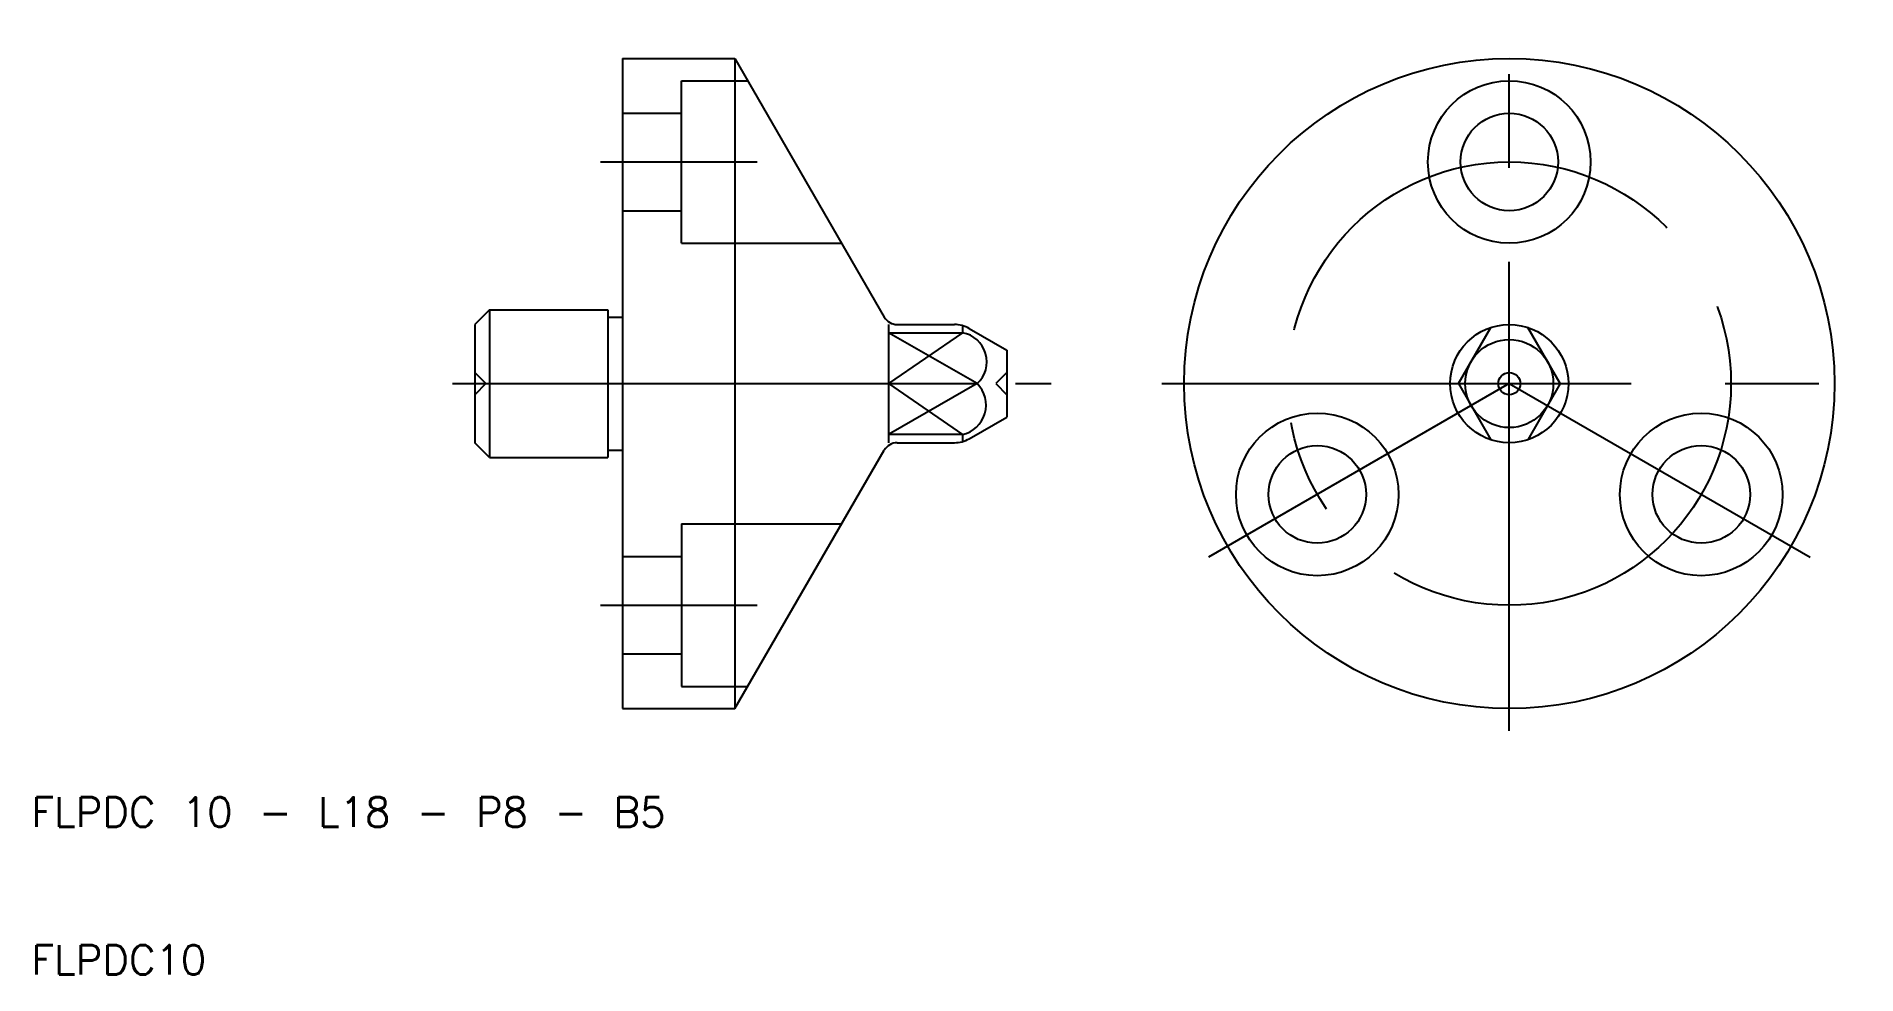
# Model space of a CAD drawing. Extents: x 10 to 133, y 10 to 74.
import ezdxf

# ---------------------------------------------------------------- set-up
doc = ezdxf.new("R2010")
doc.units = 0
doc.linetypes.add('CENTER', pattern=[50.8, 31.75, -6.35, 6.35, -6.35])
doc.linetypes.add('DASHED', pattern=[19.05, 12.7, -6.35])
doc.layers.get('0').update_dxf_attribs({"linetype": 'CONTINUOUS'})
doc.layers.add('CENTER', color=1, linetype='CENTER')
doc.styles.get("Standard").update_dxf_attribs({"font": 'txt.shx'})

msp = doc.modelspace()

# ---------------------------------------------------------------- linework, layer by layer
for p, q in [((50, 72), (50, 54.5)), ((50, 72), (57.61, 72)), ((57.61, 72), (57.61, 28)), ((57.61, 72), (67.71, 54.5)), ((41, 55), (40, 54)), ((41, 55), (41, 45)), ((41, 55), (49, 55)), ((49, 55), (49, 54.5)), ((49, 54.5), (49, 45.5)), ((49, 54.5), (50, 54.5)), ((50, 54.5), (50, 45.5)), ((40, 54), (40, 46)), ((68, 54), (68, 46)), ((68, 53.44), (73, 53.44)), ((68.58, 54), (72.46, 54)), ((73, 53.93), (73, 53.44)), ((73.46, 53.73), (76, 52.27)), ((106.56, 50), (108.75, 53.8)), ((113.44, 50), (111.25, 53.8)), ((76, 52.27), (76, 47.73)), ((68, 50), (74, 50)), ((106.56, 50), (108.75, 46.2)), ((113.44, 50), (111.25, 46.2)), ((73.46, 46.27), (76, 47.73)), ((41, 45), (40, 46)), ((73, 46.56), (68, 46.56)), ((68.58, 46), (72.46, 46)), ((73, 46.56), (73, 46.07)), ((41, 45), (49, 45)), ((49, 45.5), (50, 45.5)), ((49, 45.5), (49, 45)), ((50, 45.5), (50, 28)), ((57.61, 28), (67.71, 45.5)), ((50, 28), (57.61, 28))]:
    msp.add_line(p, q)
at = {"color": 3, "linetype": 'DASHED'}
for p, q in [((54, 59.5), (54, 70.5)), ((54, 70.5), (58.47, 70.5)), ((50, 68.3), (54, 68.3)), ((50, 61.7), (54, 61.7)), ((54, 59.5), (64.82, 59.5)), ((40, 50.75), (40.75, 50)), ((76, 50.75), (75.25, 50)), ((40.75, 50), (40, 49.25)), ((75.25, 50), (76, 49.25)), ((54, 40.5), (54, 29.5)), ((54, 40.5), (64.82, 40.5)), ((50, 38.3), (54, 38.3)), ((50, 31.7), (54, 31.7)), ((54, 29.5), (58.47, 29.5))]:
    msp.add_line(p, q, dxfattribs=at)
at = {"color": 3}
for p, q in [((73, 53.44), (68, 50)), ((74, 50), (68, 53.44)), ((74, 50), (68, 46.56)), ((68, 50), (73, 46.56))]:
    msp.add_line(p, q, dxfattribs=at)
for centre, radius in [((110, 50), 22), ((110, 65), 5.5), ((110, 65), 3.3), ((110, 50), 4), ((110, 50), 2.98), ((110, 50), 0.75), ((97.01, 42.5), 5.5), ((122.99, 42.5), 5.5), ((97.01, 42.5), 3.3), ((122.99, 42.5), 3.3)]:
    msp.add_circle(centre, radius)
for centre, radius, start, end in [((68.58, 55), 1, 210, 270), ((72.46, 52), 2, 60, 90), ((72.64, 51.47), 2.01, 312.8504, 79.5343), ((72.55, 48.55), 2.05, 282.5809, 45.0344), ((68.58, 45), 1, 90, 150), ((72.46, 48), 2, 270, 300)]:
    msp.add_arc(centre, radius, start, end)
at = {"layer": 'CENTER'}
for p, q in [((110, 26.5), (110, 73.5)), ((48.5, 65), (59.11, 65)), ((38.5, 50), (79, 50)), ((86.5, 50), (133.5, 50)), ((110, 50), (89.65, 38.25)), ((110, 50), (130.35, 38.25)), ((48.5, 35), (59.11, 35))]:
    msp.add_line(p, q, dxfattribs=at)
msp.add_circle((110, 50), 15, dxfattribs=at)

# ---------------------------------------------------------------- texts
for s, p in [('FLPDC 10 - L18 - P8 - B5', (10, 20)), ('FLPDC10', (10, 10))]:
    msp.add_text(s, height=2).set_placement(p)

doc.saveas('drawing.dxf')
